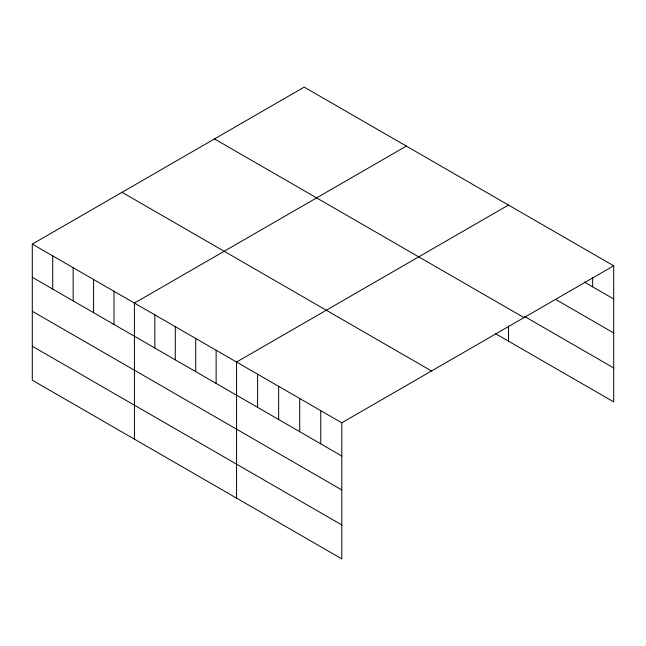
<?xml version="1.0" encoding="UTF-8"?>
<svg xmlns="http://www.w3.org/2000/svg" width="646" height="646" viewBox="0 0 646 646"><rect width="100%" height="100%" fill="white"/><g stroke="black" fill="none" stroke-linecap="round" stroke-linejoin="round"><path stroke-width="0.97" d="M32.3 244.107L341.791 422.791L341.791 558.879L32.3 380.195L32.3 244.107L304.209 87.121L613.7 265.805L613.7 401.893L495.708 333.772M406.342 146.085L134.433 303.071L134.433 439.159M508.475 205.048L236.565 362.035L236.565 498.131M341.791 422.791L613.7 265.805M584.234 281.987L613.7 298.993M555.617 299.413L613.7 332.948M524.471 316.419L613.7 367.937M214.48 138.922L523.971 317.606M122.029 192.298L431.52 370.982M32.3 277.296L341.791 455.979M32.3 311.251L341.791 489.934M32.3 346.24L341.791 524.923M592.657 277.796L592.657 286.848M508.475 326.157L508.475 341.145M320.747 410.638L320.747 443.826M299.704 398.485L299.704 431.681M278.652 386.34L278.652 419.529M257.609 374.187L257.609 407.376M216.135 350.245L216.135 383.433M195.714 338.447L195.714 371.644M175.284 326.658L175.284 359.846M154.854 314.868L154.854 348.057M114.003 291.281L114.003 324.47M93.581 279.484L93.581 312.68M73.151 267.694L73.151 300.883M52.73 255.897L52.73 289.093"/></g></svg>
